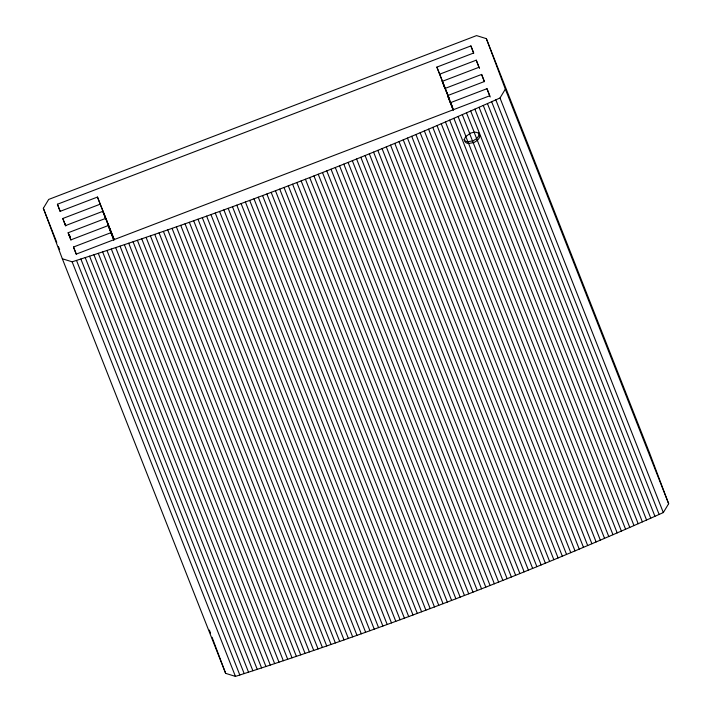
<?xml version="1.0" encoding="UTF-8"?>
<svg xmlns="http://www.w3.org/2000/svg" width="712" height="712" viewBox="0 0 712 712"><rect width="100%" height="100%" fill="white"/><g stroke="black" fill="none" stroke-linecap="round" stroke-linejoin="round"><path stroke-width="1.07" d="M43.343 208.269L48.683 199.431L476.551 35.6L486.358 38.644L649.664 453.233L668.657 503.731L663.317 512.569C523.863 575.02 380.956 629.746 235.45 676.4L225.642 673.356L62.336 258.767L43.343 208.269L56.782 242.392M62.336 258.767L72.135 261.811C217.641 215.157 360.548 160.431 500.002 97.98L505.342 89.134L486.358 38.644M474.219 132.192L470.258 133.18L465.55 136.846A8.108 5.046 -24.9 0 0 468.167 143.495L473.961 142.578L477.423 140.326A8.108 5.046 -24.9 0 0 474.219 132.192L466.476 112.816M114.178 239.437L97.491 197.055L60.102 211.366L57.423 204.237L470.899 45.915L473.756 53.16M449.735 100.072L436.874 67.106L473.578 53.044L470.899 45.915M113.84 239.223L102.848 211.313L65.468 225.624L62.781 218.495L100.169 204.184L114.009 239.33M439.553 74.235L476.257 60.173L479.523 68.45M484.472 81.675L481.623 74.431L444.911 88.493L442.232 81.364L478.945 67.302L476.257 60.173M113.911 240.042L108.206 225.57L70.826 239.882L68.147 232.753L105.527 218.442L102.848 211.313M453.126 109.986L447.59 95.622L484.302 81.56L481.623 74.431M450.278 102.751L486.981 88.689L489.66 95.817L76.184 254.14L73.505 247.011L110.894 232.699L113.742 239.935M505.342 89.134L668.657 503.731M500.002 97.98L663.317 512.569M495.819 99.849L659.134 514.438M486.981 88.689L490.239 96.966M491.636 101.709L654.942 516.307M487.444 103.578L650.759 518.167M483.252 105.429L646.567 520.027M479.06 107.281L642.375 521.878M474.868 109.132L638.183 523.721M470.677 110.974L633.983 525.572M474.219 132.494L629.791 527.405M462.275 114.65L469.697 133.482M625.59 529.238L469.706 133.82M458.074 116.474L465.924 136.419M621.38 531.072L465.523 135.707M436.874 67.106L449.495 99.146M451.363 104.21L452.583 107.307M442.232 81.364L453.224 109.265M447.59 95.622L453.295 110.093M453.864 118.299L617.179 532.896M449.664 120.123L612.97 534.712M445.454 121.939L608.76 536.528M441.235 123.746L604.55 538.343M437.026 125.552L600.341 540.15M432.807 127.359L596.122 541.948M428.588 129.157L591.903 543.745M424.37 130.946L587.685 545.534M420.151 132.735L583.466 547.323M415.924 134.515L579.239 549.112M411.705 136.295L575.011 550.892M407.478 138.075L570.784 552.663M403.241 139.837L566.556 554.434M399.014 141.608L562.329 556.197M394.777 143.361L558.092 557.959M390.541 145.123L553.856 559.712M386.305 146.868L549.62 561.457M382.068 148.612L545.374 563.21M377.823 150.357L541.138 564.945M373.577 152.092L536.893 566.681M369.332 153.828L532.647 568.416M365.087 155.554L528.402 570.143M360.833 157.272L524.148 571.87M356.587 158.99L519.894 573.587M352.333 160.707L515.639 575.296M348.079 162.416L511.385 577.005M343.816 164.116L507.131 578.705M339.562 165.816L502.868 580.405M335.299 167.507L498.614 582.104M331.036 169.198L494.351 583.787M326.772 170.88L490.078 585.478M322.5 172.562L485.815 587.151M318.237 174.235L481.543 588.833M313.965 175.909L477.28 590.497M309.693 177.573L473.008 592.17M305.421 179.237L468.727 593.826M301.14 180.893L464.455 595.481M296.868 182.548L460.174 597.137M292.587 184.194L455.894 598.783M288.307 185.832L451.613 600.421M284.017 187.47L447.332 602.058M279.736 189.107L443.051 603.696M275.446 190.727L438.761 605.325M271.165 192.356L434.471 606.944M266.867 193.975L430.182 608.564M262.577 195.586L425.892 610.175M258.287 197.197L421.593 611.786M253.988 198.799L417.303 613.388M249.69 200.401L413.005 614.99M245.391 201.994L408.706 616.583M241.092 203.579L404.407 618.176M236.793 205.163L400.1 619.76M232.486 206.747L395.801 621.336M228.178 208.322L391.493 622.911M223.871 209.889L387.186 624.486M219.563 211.455L382.878 626.053M215.255 213.022L378.57 627.61M210.939 214.57L374.254 629.168M206.631 216.128L369.937 630.716M202.315 217.676L365.63 632.265M197.998 219.216L361.304 633.805M193.682 220.747L356.988 635.344M189.356 222.286L352.671 636.875M185.04 223.808L348.346 638.397M180.715 225.33L344.021 639.919M176.389 226.852L339.695 641.441M172.064 228.365L335.37 642.954M167.729 229.869L331.044 644.458M163.404 231.373L326.719 645.962M159.07 232.868L322.385 647.457M154.735 234.364L318.05 648.952M150.401 235.85L313.716 650.439M146.067 237.336L309.382 651.925M141.733 238.814L305.048 653.402M137.389 240.291L300.704 654.88M133.055 241.76L296.361 656.348M128.712 243.219L292.027 657.808M124.369 244.679L287.684 659.268M120.025 246.13L283.332 660.727M115.673 247.58L278.988 662.178M111.33 249.031L274.645 663.62M106.978 250.464L270.293 665.061M102.626 251.906L265.941 666.494M98.283 253.33L261.589 667.927M93.922 254.754L257.237 669.351M89.57 256.178L252.885 670.766M85.218 257.593L248.524 672.181M80.856 258.999L244.172 673.596M57.423 204.237L60.271 211.473M64.988 223.764L65.798 225.838M69.465 235.129L70.274 237.194M62.781 218.495L65.638 225.731M69.126 234.924L70.114 237.096M68.147 232.753L70.995 239.988M73.505 247.011L76.353 254.246M76.496 260.405L239.81 675.003M72.135 261.811L235.45 676.4M58.411 246.53L59.639 249.627M97.491 197.055L100.169 204.184M108.206 225.57L110.894 232.699M209.373 630.076L210.53 633.173M212.078 637.293L225.642 673.356M478.74 132.904A8.108 5.046 -24.9 0 1 476.622 138.591L473.16 140.843L467.366 141.768A8.108 5.046 -24.9 0 1 463.877 139.392"/></g></svg>
